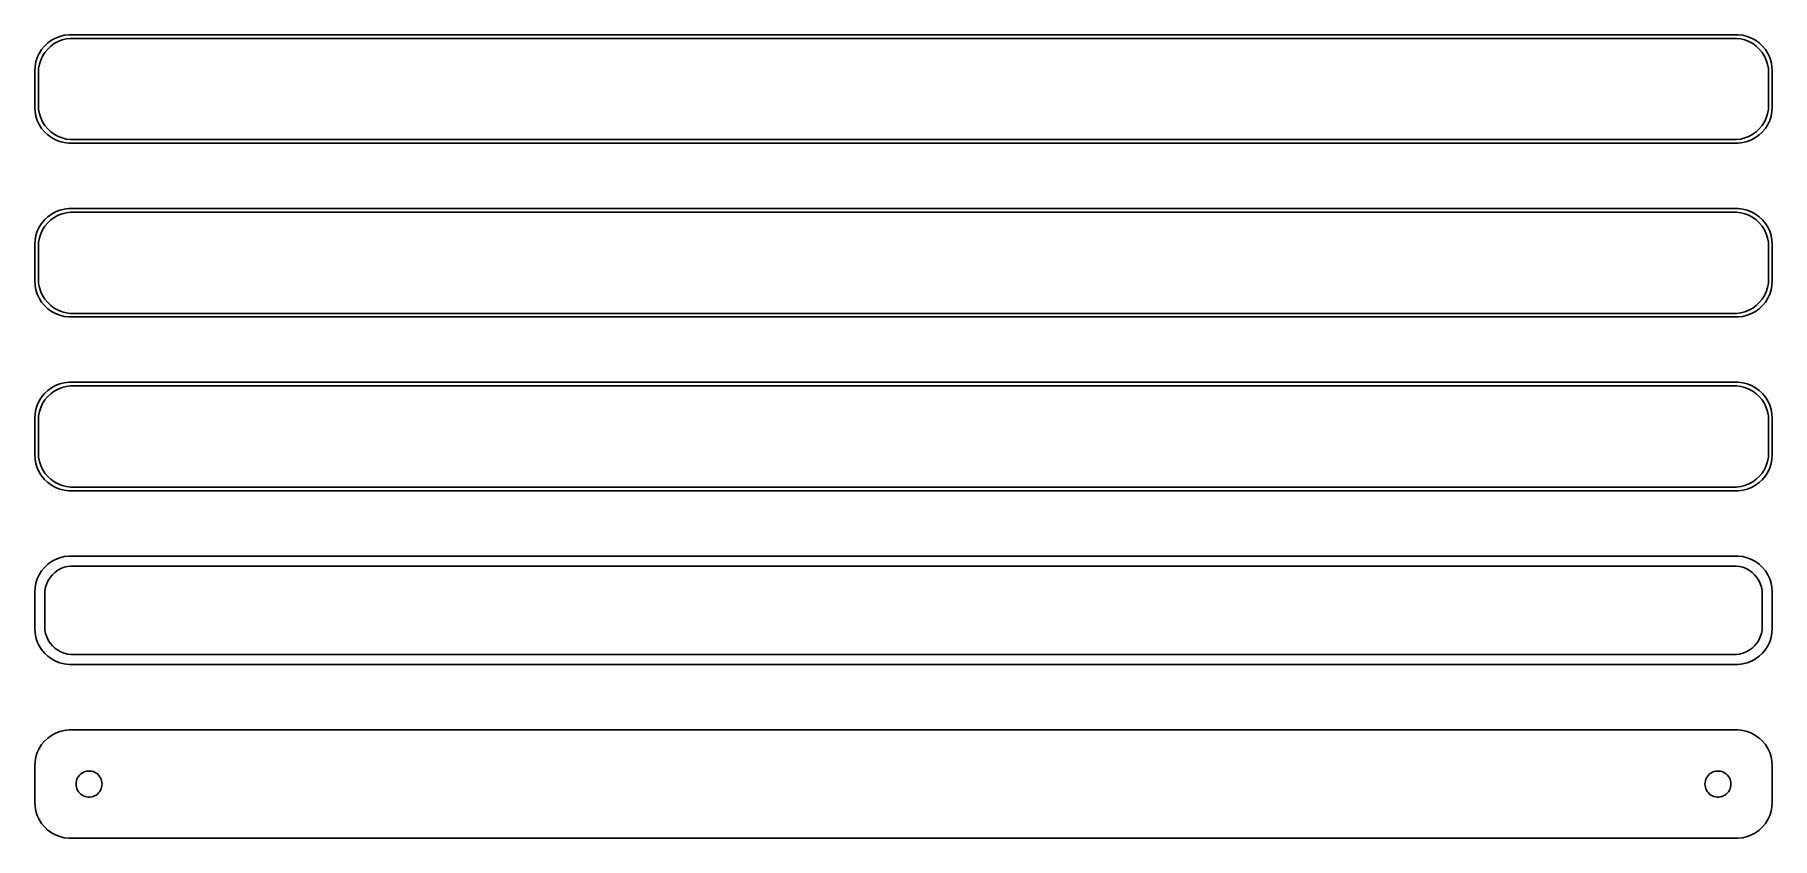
# Model space of a CAD drawing. Header units: metres. Extents: x -120 to 120, y 89 to 199.
import ezdxf

# ---------------------------------------------------------------- set-up
doc = ezdxf.new("R2010")
doc.units = ezdxf.units.M

msp = doc.modelspace()

# ---------------------------------------------------------------- linework, layer by layer
for p, q in [((-116.545, 199.255), (-117.129, 199.024)), ((-115.937, 199.411), (-116.545, 199.255)), ((-115.314, 199.49), (-115.937, 199.411)), ((115.314, 199.49), (-115.314, 199.49)), ((115.937, 199.411), (115.314, 199.49)), ((116.545, 199.255), (115.937, 199.411)), ((117.129, 199.024), (116.545, 199.255)), ((-119.382, 196.909), (-119.649, 196.341)), ((-119.045, 197.439), (-119.382, 196.909)), ((-118.645, 197.923), (-119.045, 197.439)), ((-118.912, 196.538), (-118.593, 197.042)), ((-118.187, 198.353), (-118.645, 197.923)), ((-118.593, 197.042), (-118.213, 197.502)), ((-118.213, 197.502), (-117.778, 197.91)), ((-117.679, 198.722), (-118.187, 198.353)), ((-117.778, 197.91), (-117.295, 198.261)), ((-117.129, 199.024), (-117.679, 198.722)), ((-117.295, 198.261), (-116.772, 198.548)), ((-116.772, 198.548), (-116.218, 198.768)), ((-116.218, 198.768), (-115.64, 198.916)), ((-115.64, 198.916), (-115.048, 198.991)), ((-115.048, 198.991), (115.048, 198.991)), ((115.048, 198.991), (115.64, 198.916)), ((115.64, 198.916), (116.218, 198.768)), ((116.218, 198.768), (116.772, 198.548)), ((116.772, 198.548), (117.295, 198.261)), ((117.679, 198.722), (117.129, 199.024)), ((117.295, 198.261), (117.778, 197.91)), ((118.187, 198.353), (117.679, 198.722)), ((117.778, 197.91), (118.213, 197.502)), ((118.645, 197.923), (118.187, 198.353)), ((118.213, 197.502), (118.593, 197.042)), ((118.593, 197.042), (118.912, 196.538)), ((119.045, 197.439), (118.645, 197.923)), ((119.382, 196.909), (119.045, 197.439)), ((119.649, 196.341), (119.382, 196.909)), ((-119.961, 195.127), (-120, 194.5)), ((-120, 194.5), (-120, 189.5)), ((-119.843, 195.743), (-119.961, 195.127)), ((-119.649, 196.341), (-119.843, 195.743)), ((-119.5, 194.25), (-119.463, 194.845)), ((-119.463, 194.845), (-119.351, 195.431)), ((-119.351, 195.431), (-119.166, 195.999)), ((-119.166, 195.999), (-118.912, 196.538)), ((118.912, 196.538), (119.166, 195.999)), ((119.166, 195.999), (119.351, 195.431)), ((119.351, 195.431), (119.463, 194.845)), ((119.463, 194.845), (119.5, 194.25)), ((119.843, 195.743), (119.649, 196.341)), ((119.961, 195.127), (119.843, 195.743)), ((120, 194.5), (119.961, 195.127)), ((120, 189.5), (120, 194.5)), ((-119.5, 189.75), (-119.5, 194.25)), ((119.5, 194.25), (119.5, 189.75)), ((-119.463, 189.155), (-119.5, 189.75)), ((119.5, 189.75), (119.463, 189.155)), ((-120, 189.5), (-119.961, 188.873)), ((-119.961, 188.873), (-119.843, 188.257)), ((-119.843, 188.257), (-119.649, 187.659)), ((-119.649, 187.659), (-119.382, 187.091)), ((-119.351, 188.569), (-119.463, 189.155)), ((-119.166, 188.001), (-119.351, 188.569)), ((-118.912, 187.462), (-119.166, 188.001)), ((-118.593, 186.958), (-118.912, 187.462)), ((118.912, 187.462), (118.593, 186.958)), ((119.166, 188.001), (118.912, 187.462)), ((119.351, 188.569), (119.166, 188.001)), ((119.463, 189.155), (119.351, 188.569)), ((119.382, 187.091), (119.649, 187.659)), ((119.649, 187.659), (119.843, 188.257)), ((119.843, 188.257), (119.961, 188.873)), ((119.961, 188.873), (120, 189.5)), ((-119.382, 187.091), (-119.045, 186.561)), ((-119.045, 186.561), (-118.645, 186.077)), ((-118.645, 186.077), (-118.187, 185.647)), ((-118.213, 186.498), (-118.593, 186.958)), ((-117.778, 186.09), (-118.213, 186.498)), ((-118.187, 185.647), (-117.679, 185.278)), ((-117.295, 185.739), (-117.778, 186.09)), ((-117.679, 185.278), (-117.129, 184.976)), ((-116.772, 185.452), (-117.295, 185.739)), ((-117.129, 184.976), (-116.545, 184.745)), ((-116.218, 185.232), (-116.772, 185.452)), ((-115.64, 185.084), (-116.218, 185.232)), ((-115.048, 185.009), (-115.64, 185.084)), ((115.048, 185.009), (-115.048, 185.009)), ((115.64, 185.084), (115.048, 185.009)), ((116.218, 185.232), (115.64, 185.084)), ((116.772, 185.452), (116.218, 185.232)), ((116.545, 184.745), (117.129, 184.976)), ((117.295, 185.739), (116.772, 185.452)), ((117.129, 184.976), (117.679, 185.278)), ((117.778, 186.09), (117.295, 185.739)), ((117.679, 185.278), (118.187, 185.647)), ((118.213, 186.498), (117.778, 186.09)), ((118.187, 185.647), (118.645, 186.077)), ((118.593, 186.958), (118.213, 186.498)), ((118.645, 186.077), (119.045, 186.561)), ((119.045, 186.561), (119.382, 187.091)), ((-116.545, 184.745), (-115.937, 184.589)), ((-115.937, 184.589), (-115.314, 184.51)), ((-115.314, 184.51), (115.314, 184.51)), ((115.314, 184.51), (115.937, 184.589)), ((115.937, 184.589), (116.545, 184.745)), ((-116.545, 175.255), (-117.129, 175.024)), ((-115.937, 175.411), (-116.545, 175.255)), ((-115.314, 175.49), (-115.937, 175.411)), ((115.314, 175.49), (-115.314, 175.49)), ((115.937, 175.411), (115.314, 175.49)), ((116.545, 175.255), (115.937, 175.411)), ((117.129, 175.024), (116.545, 175.255)), ((-119.382, 172.909), (-119.649, 172.341)), ((-119.045, 173.439), (-119.382, 172.909)), ((-118.645, 173.923), (-119.045, 173.439)), ((-118.912, 172.538), (-118.593, 173.042)), ((-118.187, 174.353), (-118.645, 173.923)), ((-118.593, 173.042), (-118.213, 173.502)), ((-118.213, 173.502), (-117.778, 173.91)), ((-117.679, 174.722), (-118.187, 174.353)), ((-117.778, 173.91), (-117.295, 174.261)), ((-117.129, 175.024), (-117.679, 174.722)), ((-117.295, 174.261), (-116.772, 174.548)), ((-116.772, 174.548), (-116.218, 174.768)), ((-116.218, 174.768), (-115.64, 174.916)), ((-115.64, 174.916), (-115.048, 174.991)), ((-115.048, 174.991), (115.048, 174.991)), ((115.048, 174.991), (115.64, 174.916)), ((115.64, 174.916), (116.218, 174.768)), ((116.218, 174.768), (116.772, 174.548)), ((116.772, 174.548), (117.295, 174.261)), ((117.679, 174.722), (117.129, 175.024)), ((117.295, 174.261), (117.778, 173.91)), ((118.187, 174.353), (117.679, 174.722)), ((117.778, 173.91), (118.213, 173.502)), ((118.645, 173.923), (118.187, 174.353)), ((118.213, 173.502), (118.593, 173.042)), ((118.593, 173.042), (118.912, 172.538)), ((119.045, 173.439), (118.645, 173.923)), ((119.382, 172.909), (119.045, 173.439)), ((119.649, 172.341), (119.382, 172.909)), ((-119.961, 171.127), (-120, 170.5)), ((-120, 170.5), (-120, 165.5)), ((-119.843, 171.743), (-119.961, 171.127)), ((-119.649, 172.341), (-119.843, 171.743)), ((-119.5, 170.25), (-119.463, 170.845)), ((-119.463, 170.845), (-119.351, 171.431)), ((-119.351, 171.431), (-119.166, 171.999)), ((-119.166, 171.999), (-118.912, 172.538)), ((118.912, 172.538), (119.166, 171.999)), ((119.166, 171.999), (119.351, 171.431)), ((119.351, 171.431), (119.463, 170.845)), ((119.463, 170.845), (119.5, 170.25)), ((119.843, 171.743), (119.649, 172.341)), ((119.961, 171.127), (119.843, 171.743)), ((120, 170.5), (119.961, 171.127)), ((120, 165.5), (120, 170.5)), ((-119.5, 165.75), (-119.5, 170.25)), ((119.5, 170.25), (119.5, 165.75)), ((-119.463, 165.155), (-119.5, 165.75)), ((119.5, 165.75), (119.463, 165.155)), ((-120, 165.5), (-119.961, 164.873)), ((-119.961, 164.873), (-119.843, 164.257)), ((-119.843, 164.257), (-119.649, 163.659)), ((-119.649, 163.659), (-119.382, 163.091)), ((-119.351, 164.569), (-119.463, 165.155)), ((-119.166, 164.001), (-119.351, 164.569)), ((-118.912, 163.462), (-119.166, 164.001)), ((-118.593, 162.958), (-118.912, 163.462)), ((118.912, 163.462), (118.593, 162.958)), ((119.166, 164.001), (118.912, 163.462)), ((119.351, 164.569), (119.166, 164.001)), ((119.463, 165.155), (119.351, 164.569)), ((119.382, 163.091), (119.649, 163.659)), ((119.649, 163.659), (119.843, 164.257)), ((119.843, 164.257), (119.961, 164.873)), ((119.961, 164.873), (120, 165.5)), ((-119.382, 163.091), (-119.045, 162.561)), ((-119.045, 162.561), (-118.645, 162.077)), ((-118.645, 162.077), (-118.187, 161.647)), ((-118.213, 162.498), (-118.593, 162.958)), ((-117.778, 162.09), (-118.213, 162.498)), ((-118.187, 161.647), (-117.679, 161.278)), ((-117.295, 161.739), (-117.778, 162.09)), ((-117.679, 161.278), (-117.129, 160.976)), ((-116.772, 161.452), (-117.295, 161.739)), ((-117.129, 160.976), (-116.545, 160.745)), ((-116.218, 161.232), (-116.772, 161.452)), ((-115.64, 161.084), (-116.218, 161.232)), ((-115.048, 161.009), (-115.64, 161.084)), ((115.048, 161.009), (-115.048, 161.009)), ((115.64, 161.084), (115.048, 161.009)), ((116.218, 161.232), (115.64, 161.084)), ((116.772, 161.452), (116.218, 161.232)), ((116.545, 160.745), (117.129, 160.976)), ((117.295, 161.739), (116.772, 161.452)), ((117.129, 160.976), (117.679, 161.278)), ((117.778, 162.09), (117.295, 161.739)), ((117.679, 161.278), (118.187, 161.647)), ((118.213, 162.498), (117.778, 162.09)), ((118.187, 161.647), (118.645, 162.077)), ((118.593, 162.958), (118.213, 162.498)), ((118.645, 162.077), (119.045, 162.561)), ((119.045, 162.561), (119.382, 163.091)), ((-116.545, 160.745), (-115.937, 160.589)), ((-115.937, 160.589), (-115.314, 160.51)), ((-115.314, 160.51), (115.314, 160.51)), ((115.314, 160.51), (115.937, 160.589)), ((115.937, 160.589), (116.545, 160.745)), ((-116.545, 151.255), (-117.129, 151.024)), ((-115.937, 151.411), (-116.545, 151.255)), ((-115.314, 151.49), (-115.937, 151.411)), ((115.314, 151.49), (-115.314, 151.49)), ((115.937, 151.411), (115.314, 151.49)), ((116.545, 151.255), (115.937, 151.411)), ((117.129, 151.024), (116.545, 151.255)), ((-119.382, 148.909), (-119.649, 148.341)), ((-119.045, 149.439), (-119.382, 148.909)), ((-118.645, 149.923), (-119.045, 149.439)), ((-118.912, 148.538), (-118.593, 149.042)), ((-118.187, 150.353), (-118.645, 149.923)), ((-118.593, 149.042), (-118.213, 149.502)), ((-118.213, 149.502), (-117.778, 149.91)), ((-117.679, 150.722), (-118.187, 150.353)), ((-117.778, 149.91), (-117.295, 150.261)), ((-117.129, 151.024), (-117.679, 150.722)), ((-117.295, 150.261), (-116.772, 150.548)), ((-116.772, 150.548), (-116.218, 150.768)), ((-116.218, 150.768), (-115.64, 150.916)), ((-115.64, 150.916), (-115.048, 150.991)), ((-115.048, 150.991), (115.048, 150.991)), ((115.048, 150.991), (115.64, 150.916)), ((115.64, 150.916), (116.218, 150.768)), ((116.218, 150.768), (116.772, 150.548)), ((116.772, 150.548), (117.295, 150.261)), ((117.679, 150.722), (117.129, 151.024)), ((117.295, 150.261), (117.778, 149.91)), ((118.187, 150.353), (117.679, 150.722)), ((117.778, 149.91), (118.213, 149.502)), ((118.645, 149.923), (118.187, 150.353)), ((118.213, 149.502), (118.593, 149.042)), ((118.593, 149.042), (118.912, 148.538)), ((119.045, 149.439), (118.645, 149.923)), ((119.382, 148.909), (119.045, 149.439)), ((119.649, 148.341), (119.382, 148.909)), ((-119.961, 147.127), (-120, 146.5)), ((-120, 146.5), (-120, 141.5)), ((-119.843, 147.743), (-119.961, 147.127)), ((-119.649, 148.341), (-119.843, 147.743)), ((-119.5, 146.25), (-119.463, 146.845)), ((-119.463, 146.845), (-119.351, 147.431)), ((-119.351, 147.431), (-119.166, 147.999)), ((-119.166, 147.999), (-118.912, 148.538)), ((118.912, 148.538), (119.166, 147.999)), ((119.166, 147.999), (119.351, 147.431)), ((119.351, 147.431), (119.463, 146.845)), ((119.463, 146.845), (119.5, 146.25)), ((119.843, 147.743), (119.649, 148.341)), ((119.961, 147.127), (119.843, 147.743)), ((120, 146.5), (119.961, 147.127)), ((120, 141.5), (120, 146.5)), ((-119.5, 141.75), (-119.5, 146.25)), ((119.5, 146.25), (119.5, 141.75)), ((-119.463, 141.155), (-119.5, 141.75)), ((119.5, 141.75), (119.463, 141.155)), ((-120, 141.5), (-119.961, 140.873)), ((-119.961, 140.873), (-119.843, 140.257)), ((-119.843, 140.257), (-119.649, 139.659)), ((-119.649, 139.659), (-119.382, 139.091)), ((-119.351, 140.569), (-119.463, 141.155)), ((-119.166, 140.001), (-119.351, 140.569)), ((-118.912, 139.462), (-119.166, 140.001)), ((-118.593, 138.958), (-118.912, 139.462)), ((118.912, 139.462), (118.593, 138.958)), ((119.166, 140.001), (118.912, 139.462)), ((119.351, 140.569), (119.166, 140.001)), ((119.463, 141.155), (119.351, 140.569)), ((119.382, 139.091), (119.649, 139.659)), ((119.649, 139.659), (119.843, 140.257)), ((119.843, 140.257), (119.961, 140.873)), ((119.961, 140.873), (120, 141.5)), ((-119.382, 139.091), (-119.045, 138.561)), ((-119.045, 138.561), (-118.645, 138.077)), ((-118.645, 138.077), (-118.187, 137.647)), ((-118.213, 138.498), (-118.593, 138.958)), ((-117.778, 138.09), (-118.213, 138.498)), ((-118.187, 137.647), (-117.679, 137.278)), ((-117.295, 137.739), (-117.778, 138.09)), ((-117.679, 137.278), (-117.129, 136.976)), ((-116.772, 137.452), (-117.295, 137.739)), ((-117.129, 136.976), (-116.545, 136.745)), ((-116.218, 137.232), (-116.772, 137.452)), ((-115.64, 137.084), (-116.218, 137.232)), ((-115.048, 137.009), (-115.64, 137.084)), ((115.048, 137.009), (-115.048, 137.009)), ((115.64, 137.084), (115.048, 137.009)), ((116.218, 137.232), (115.64, 137.084)), ((116.772, 137.452), (116.218, 137.232)), ((116.545, 136.745), (117.129, 136.976)), ((117.295, 137.739), (116.772, 137.452)), ((117.129, 136.976), (117.679, 137.278)), ((117.778, 138.09), (117.295, 137.739)), ((117.679, 137.278), (118.187, 137.647)), ((118.213, 138.498), (117.778, 138.09)), ((118.187, 137.647), (118.645, 138.077)), ((118.593, 138.958), (118.213, 138.498)), ((118.645, 138.077), (119.045, 138.561)), ((119.045, 138.561), (119.382, 139.091)), ((-116.545, 136.745), (-115.937, 136.589)), ((-115.937, 136.589), (-115.314, 136.51)), ((-115.314, 136.51), (115.314, 136.51)), ((115.314, 136.51), (115.937, 136.589)), ((115.937, 136.589), (116.545, 136.745)), ((-116.545, 127.255), (-117.129, 127.024)), ((-115.937, 127.411), (-116.545, 127.255)), ((-115.314, 127.49), (-115.937, 127.411)), ((115.314, 127.49), (-115.314, 127.49)), ((115.937, 127.411), (115.314, 127.49)), ((116.545, 127.255), (115.937, 127.411)), ((117.129, 127.024), (116.545, 127.255)), ((-119.382, 124.909), (-119.649, 124.341)), ((-119.045, 125.439), (-119.382, 124.909)), ((-118.645, 125.923), (-119.045, 125.439)), ((-118.187, 126.353), (-118.645, 125.923)), ((-117.679, 126.722), (-118.187, 126.353)), ((-117.88, 124.524), (-117.571, 124.899)), ((-117.129, 127.024), (-117.679, 126.722)), ((-117.571, 124.899), (-117.216, 125.231)), ((-117.216, 125.231), (-116.823, 125.517)), ((-116.823, 125.517), (-116.398, 125.751)), ((-116.398, 125.751), (-115.946, 125.93)), ((-115.946, 125.93), (-115.475, 126.051)), ((-115.475, 126.051), (-114.993, 126.112)), ((-114.993, 126.112), (114.993, 126.112)), ((114.993, 126.112), (115.475, 126.051)), ((115.475, 126.051), (115.946, 125.93)), ((115.946, 125.93), (116.398, 125.751)), ((116.398, 125.751), (116.823, 125.517)), ((116.823, 125.517), (117.216, 125.231)), ((117.679, 126.722), (117.129, 127.024)), ((117.216, 125.231), (117.571, 124.899)), ((117.571, 124.899), (117.88, 124.524)), ((118.187, 126.353), (117.679, 126.722)), ((118.645, 125.923), (118.187, 126.353)), ((119.045, 125.439), (118.645, 125.923)), ((119.382, 124.909), (119.045, 125.439)), ((119.649, 124.341), (119.382, 124.909)), ((-119.961, 123.127), (-120, 122.5)), ((-120, 122.5), (-120, 117.5)), ((-119.843, 123.743), (-119.961, 123.127)), ((-119.649, 124.341), (-119.843, 123.743)), ((-118.619, 122.25), (-118.589, 122.735)), ((-118.589, 122.735), (-118.498, 123.212)), ((-118.498, 123.212), (-118.348, 123.674)), ((-118.348, 123.674), (-118.141, 124.114)), ((-118.141, 124.114), (-117.88, 124.524)), ((117.88, 124.524), (118.141, 124.114)), ((118.141, 124.114), (118.348, 123.674)), ((118.348, 123.674), (118.498, 123.212)), ((118.498, 123.212), (118.589, 122.735)), ((118.589, 122.735), (118.619, 122.25)), ((119.843, 123.743), (119.649, 124.341)), ((119.961, 123.127), (119.843, 123.743)), ((120, 122.5), (119.961, 123.127)), ((120, 117.5), (120, 122.5)), ((-118.619, 117.75), (-118.619, 122.25)), ((118.619, 122.25), (118.619, 117.75)), ((-118.589, 117.265), (-118.619, 117.75)), ((118.619, 117.75), (118.589, 117.265)), ((-120, 117.5), (-119.961, 116.873)), ((-119.961, 116.873), (-119.843, 116.257)), ((-119.843, 116.257), (-119.649, 115.659)), ((-119.649, 115.659), (-119.382, 115.091)), ((-118.498, 116.788), (-118.589, 117.265)), ((-118.348, 116.326), (-118.498, 116.788)), ((-118.141, 115.886), (-118.348, 116.326)), ((-117.88, 115.476), (-118.141, 115.886)), ((-117.571, 115.101), (-117.88, 115.476)), ((117.88, 115.476), (117.571, 115.101)), ((118.141, 115.886), (117.88, 115.476)), ((118.348, 116.326), (118.141, 115.886)), ((118.498, 116.788), (118.348, 116.326)), ((118.589, 117.265), (118.498, 116.788)), ((119.382, 115.091), (119.649, 115.659)), ((119.649, 115.659), (119.843, 116.257)), ((119.843, 116.257), (119.961, 116.873)), ((119.961, 116.873), (120, 117.5)), ((-119.382, 115.091), (-119.045, 114.561)), ((-119.045, 114.561), (-118.645, 114.077)), ((-118.645, 114.077), (-118.187, 113.647)), ((-118.187, 113.647), (-117.679, 113.278)), ((-117.679, 113.278), (-117.129, 112.976)), ((-117.216, 114.769), (-117.571, 115.101)), ((-116.823, 114.483), (-117.216, 114.769)), ((-117.129, 112.976), (-116.545, 112.745)), ((-116.398, 114.249), (-116.823, 114.483)), ((-115.946, 114.07), (-116.398, 114.249)), ((-115.475, 113.949), (-115.946, 114.07)), ((-114.993, 113.888), (-115.475, 113.949)), ((114.993, 113.888), (-114.993, 113.888)), ((115.475, 113.949), (114.993, 113.888)), ((115.946, 114.07), (115.475, 113.949)), ((116.398, 114.249), (115.946, 114.07)), ((116.823, 114.483), (116.398, 114.249)), ((116.545, 112.745), (117.129, 112.976)), ((117.216, 114.769), (116.823, 114.483)), ((117.129, 112.976), (117.679, 113.278)), ((117.571, 115.101), (117.216, 114.769)), ((117.679, 113.278), (118.187, 113.647)), ((118.187, 113.647), (118.645, 114.077)), ((118.645, 114.077), (119.045, 114.561)), ((119.045, 114.561), (119.382, 115.091)), ((-116.545, 112.745), (-115.937, 112.589)), ((-115.937, 112.589), (-115.314, 112.51)), ((-115.314, 112.51), (115.314, 112.51)), ((115.314, 112.51), (115.937, 112.589)), ((115.937, 112.589), (116.545, 112.745)), ((-116.545, 103.255), (-117.129, 103.024)), ((-115.937, 103.411), (-116.545, 103.255)), ((-115.314, 103.49), (-115.937, 103.411)), ((115.314, 103.49), (-115.314, 103.49)), ((115.937, 103.411), (115.314, 103.49)), ((116.545, 103.255), (115.937, 103.411)), ((117.129, 103.024), (116.545, 103.255)), ((-119.382, 100.909), (-119.649, 100.341)), ((-119.045, 101.439), (-119.382, 100.909)), ((-118.645, 101.923), (-119.045, 101.439)), ((-118.187, 102.353), (-118.645, 101.923)), ((-117.679, 102.722), (-118.187, 102.353)), ((-117.129, 103.024), (-117.679, 102.722)), ((117.679, 102.722), (117.129, 103.024)), ((118.187, 102.353), (117.679, 102.722)), ((118.645, 101.923), (118.187, 102.353)), ((119.045, 101.439), (118.645, 101.923)), ((119.382, 100.909), (119.045, 101.439)), ((119.649, 100.341), (119.382, 100.909)), ((-119.961, 99.1267), (-120, 98.5)), ((-120, 98.5), (-120, 93.5)), ((-119.843, 99.7434), (-119.961, 99.1267)), ((-119.649, 100.341), (-119.843, 99.7434)), ((119.843, 99.7434), (119.649, 100.341)), ((119.961, 99.1267), (119.843, 99.7434)), ((120, 98.5), (119.961, 99.1267)), ((120, 93.5), (120, 98.5)), ((-114.3, 96), (-114.286, 96.2256)), ((-114.286, 95.7744), (-114.3, 96)), ((-114.286, 96.2256), (-114.243, 96.4476)), ((-114.243, 96.4476), (-114.174, 96.6626)), ((-114.174, 96.6626), (-114.077, 96.8671)), ((-114.077, 96.8671), (-113.956, 97.058)), ((-113.956, 97.058), (-113.812, 97.2322)), ((-113.812, 97.2322), (-113.647, 97.3869)), ((-113.647, 97.3869), (-113.464, 97.5198)), ((-113.464, 97.5198), (-113.266, 97.6287)), ((-113.266, 97.6287), (-113.056, 97.7119)), ((-113.056, 97.7119), (-112.837, 97.7681)), ((-112.837, 97.7681), (-112.613, 97.7964)), ((-112.613, 97.7964), (-112.387, 97.7964)), ((-112.387, 97.7964), (-112.163, 97.7681)), ((-112.163, 97.7681), (-111.944, 97.7119)), ((-111.944, 97.7119), (-111.734, 97.6287)), ((-111.734, 97.6287), (-111.536, 97.5198)), ((-111.536, 97.5198), (-111.353, 97.3869)), ((-111.353, 97.3869), (-111.188, 97.2322)), ((-111.188, 97.2322), (-111.044, 97.058)), ((-111.044, 97.058), (-110.923, 96.8671)), ((-110.923, 96.8671), (-110.826, 96.6626)), ((-110.826, 96.6626), (-110.757, 96.4476)), ((-110.757, 96.4476), (-110.714, 96.2256)), ((-110.714, 96.2256), (-110.7, 96)), ((-110.7, 96), (-110.714, 95.7744)), ((110.7, 96), (110.714, 96.2256)), ((110.714, 95.7744), (110.7, 96)), ((110.714, 96.2256), (110.757, 96.4476)), ((110.757, 96.4476), (110.826, 96.6626)), ((110.826, 96.6626), (110.923, 96.8671)), ((110.923, 96.8671), (111.044, 97.058)), ((111.044, 97.058), (111.188, 97.2322)), ((111.188, 97.2322), (111.353, 97.3869)), ((111.353, 97.3869), (111.536, 97.5198)), ((111.536, 97.5198), (111.734, 97.6287)), ((111.734, 97.6287), (111.944, 97.7119)), ((111.944, 97.7119), (112.163, 97.7681)), ((112.163, 97.7681), (112.387, 97.7964)), ((112.387, 97.7964), (112.613, 97.7964)), ((112.613, 97.7964), (112.837, 97.7681)), ((112.837, 97.7681), (113.056, 97.7119)), ((113.056, 97.7119), (113.266, 97.6287)), ((113.266, 97.6287), (113.464, 97.5198)), ((113.464, 97.5198), (113.647, 97.3869)), ((113.647, 97.3869), (113.812, 97.2322)), ((113.812, 97.2322), (113.956, 97.058)), ((113.956, 97.058), (114.077, 96.8671)), ((114.077, 96.8671), (114.174, 96.6626)), ((114.174, 96.6626), (114.243, 96.4476)), ((114.243, 96.4476), (114.286, 96.2256)), ((114.286, 96.2256), (114.3, 96)), ((114.3, 96), (114.286, 95.7744)), ((-114.243, 95.5524), (-114.286, 95.7744)), ((-114.174, 95.3374), (-114.243, 95.5524)), ((-114.077, 95.1329), (-114.174, 95.3374)), ((-113.956, 94.942), (-114.077, 95.1329)), ((-113.812, 94.7678), (-113.956, 94.942)), ((-113.647, 94.6131), (-113.812, 94.7678)), ((-113.464, 94.4802), (-113.647, 94.6131)), ((-113.266, 94.3713), (-113.464, 94.4802)), ((-113.056, 94.2881), (-113.266, 94.3713)), ((-112.837, 94.2319), (-113.056, 94.2881)), ((-112.613, 94.2036), (-112.837, 94.2319)), ((-112.387, 94.2036), (-112.613, 94.2036)), ((-112.163, 94.2319), (-112.387, 94.2036)), ((-111.944, 94.2881), (-112.163, 94.2319)), ((-111.734, 94.3713), (-111.944, 94.2881)), ((-111.536, 94.4802), (-111.734, 94.3713)), ((-111.353, 94.6131), (-111.536, 94.4802)), ((-111.188, 94.7678), (-111.353, 94.6131)), ((-111.044, 94.942), (-111.188, 94.7678)), ((-110.923, 95.1329), (-111.044, 94.942)), ((-110.826, 95.3374), (-110.923, 95.1329)), ((-110.757, 95.5524), (-110.826, 95.3374)), ((-110.714, 95.7744), (-110.757, 95.5524)), ((110.757, 95.5524), (110.714, 95.7744)), ((110.826, 95.3374), (110.757, 95.5524)), ((110.923, 95.1329), (110.826, 95.3374)), ((111.044, 94.942), (110.923, 95.1329)), ((111.188, 94.7678), (111.044, 94.942)), ((111.353, 94.6131), (111.188, 94.7678)), ((111.536, 94.4802), (111.353, 94.6131)), ((111.734, 94.3713), (111.536, 94.4802)), ((111.944, 94.2881), (111.734, 94.3713)), ((112.163, 94.2319), (111.944, 94.2881)), ((112.387, 94.2036), (112.163, 94.2319)), ((112.613, 94.2036), (112.387, 94.2036)), ((112.837, 94.2319), (112.613, 94.2036)), ((113.056, 94.2881), (112.837, 94.2319)), ((113.266, 94.3713), (113.056, 94.2881)), ((113.464, 94.4802), (113.266, 94.3713)), ((113.647, 94.6131), (113.464, 94.4802)), ((113.812, 94.7678), (113.647, 94.6131)), ((113.956, 94.942), (113.812, 94.7678)), ((114.077, 95.1329), (113.956, 94.942)), ((114.174, 95.3374), (114.077, 95.1329)), ((114.243, 95.5524), (114.174, 95.3374)), ((114.286, 95.7744), (114.243, 95.5524)), ((-120, 93.5), (-119.961, 92.8733)), ((-119.961, 92.8733), (-119.843, 92.2566)), ((-119.843, 92.2566), (-119.649, 91.6594)), ((-119.649, 91.6594), (-119.382, 91.0912)), ((119.382, 91.0912), (119.649, 91.6594)), ((119.649, 91.6594), (119.843, 92.2566)), ((119.843, 92.2566), (119.961, 92.8733)), ((119.961, 92.8733), (120, 93.5)), ((-119.382, 91.0912), (-119.045, 90.5611)), ((-119.045, 90.5611), (-118.645, 90.0773)), ((-118.645, 90.0773), (-118.187, 89.6474)), ((-118.187, 89.6474), (-117.679, 89.2784)), ((-117.679, 89.2784), (-117.129, 88.9759)), ((-117.129, 88.9759), (-116.545, 88.7447)), ((116.545, 88.7447), (117.129, 88.9759)), ((117.129, 88.9759), (117.679, 89.2784)), ((117.679, 89.2784), (118.187, 89.6474)), ((118.187, 89.6474), (118.645, 90.0773)), ((118.645, 90.0773), (119.045, 90.5611)), ((119.045, 90.5611), (119.382, 91.0912)), ((-116.545, 88.7447), (-115.937, 88.5886)), ((-115.937, 88.5886), (-115.314, 88.5099)), ((-115.314, 88.5099), (115.314, 88.5099)), ((115.314, 88.5099), (115.937, 88.5886)), ((115.937, 88.5886), (116.545, 88.7447))]:
    msp.add_line(p, q)

doc.saveas('drawing.dxf')
